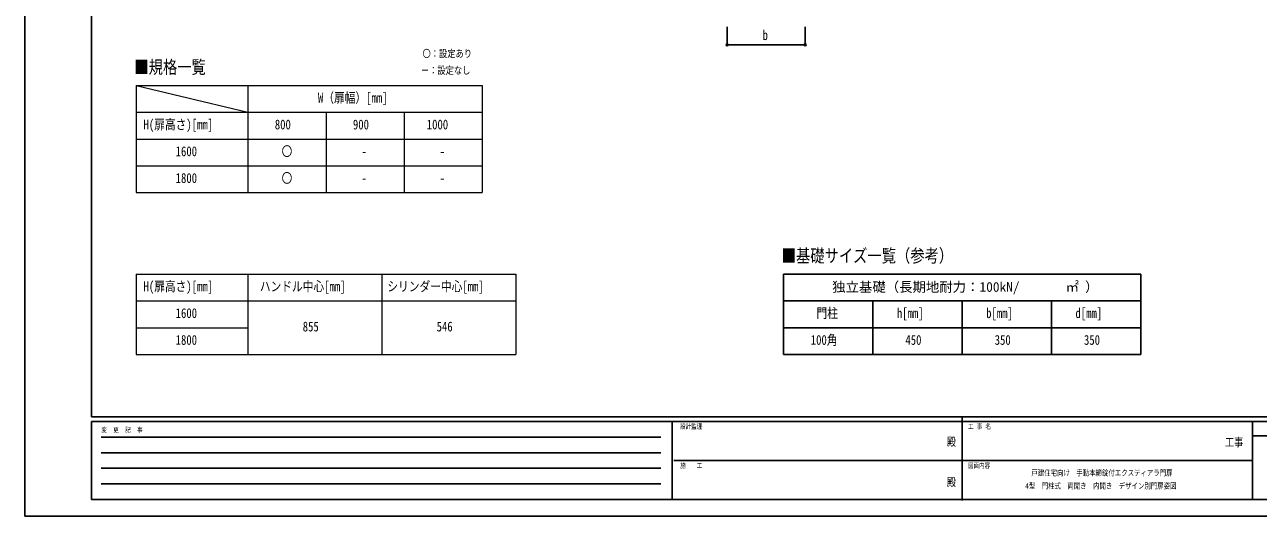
# Model space of a CAD drawing. Units: millimetres, scale not verified. Extents: x -4205 to 4205, y -2970 to 2970.
# Drawn here: x -4205 to 1322, y -2970 to -768 of the extents above; entities that cross this region are included whole.
import ezdxf
from ezdxf.enums import TextEntityAlignment as Align

# ---------------------------------------------------------------- set-up
doc = ezdxf.new("R2010")
doc.units = ezdxf.units.MM
doc.header["$LTSCALE"] = 10
doc.header["$PDMODE"] = 32
doc.header["$PDSIZE"] = 5
doc.layers.add('0-1_TABLE1', color=7, linetype='Continuous', lineweight=18)
for name, color, linetype in [('0-2_USER1', 3, 'Continuous'), ('0-5_YKK_D', 6, 'Continuous'), ('0-6_YKK_ZWAK', 7, 'Continuous')]:
    doc.layers.add(name, color=color, linetype=linetype)
doc.styles.add('ＭＳ ゴシック', font='')
doc.styles.get('ＭＳ ゴシック').set_extended_font_data('MS Gothic')

msp = doc.modelspace()

# ---------------------------------------------------------------- linework, layer by layer
at = {"layer": '0-1_TABLE1'}
for p, q in [((-3705, -1040), (-3205, -1160)), ((-3705, -1040), (-2155, -1040)), ((-3705, -1040), (-3705, -1520)), ((-3205, -1040), (-3205, -1520)), ((-2155, -1040), (-2155, -1520)), ((-3705, -1160), (-2155, -1160)), ((-2855, -1160), (-2855, -1520)), ((-2505, -1160), (-2505, -1520)), ((-3705, -1280), (-2155, -1280)), ((-3705, -1400), (-2155, -1400)), ((-3705, -1520), (-2155, -1520)), ((-3705, -1885), (-2005, -1885)), ((-3705, -1885), (-3705, -2245)), ((-3205, -1885), (-3205, -2245)), ((-2605, -1885), (-2605, -2245)), ((-2005, -1885), (-2005, -2245)), ((-3705, -2005), (-2005, -2005)), ((-3705, -2125), (-3205, -2125)), ((-3705, -2245), (-2005, -2245))]:
    msp.add_line(p, q, dxfattribs=at)
at = {"layer": '0-2_USER1'}
for p, q in [((-804.98, -1885), (795.02, -1885)), ((-804.98, -1885), (-804.98, -2245)), ((795.02, -1885), (795.02, -2245)), ((-804.98, -2005), (795.02, -2005)), ((-404.98, -2005), (-404.98, -2245)), ((-4.98, -2005), (-4.98, -2245)), ((395.02, -2005), (395.02, -2245)), ((-804.98, -2125), (795.02, -2125)), ((-804.98, -2245), (795.02, -2245))]:
    msp.add_line(p, q, dxfattribs=at)
at = {"layer": '0-5_YKK_D'}
for p, q in [((-1058, -777.67), (-1058, -858.67)), ((-708, -777.67), (-708, -858.67)), ((-1058, -857.67), (-708, -857.67))]:
    msp.add_line(p, q, dxfattribs=at)
for centre in [(-1058, -857.67), (-708, -857.67)]:
    msp.add_circle(centre, 4.25, dxfattribs=at)
at = {"layer": '0-6_YKK_ZWAK'}
for p, q in [((-3904.98, -2525), (-3904.98, 2775)), ((3895.02, -2525), (-3904.98, -2525)), ((-4.98, -2525), (-4.98, -2895)), ((-1304.98, -2545), (-3904.98, -2545)), ((-3904.98, -2895), (-3904.98, -2545)), ((-1304.98, -2545), (-1304.98, -2895)), ((-4.98, -2545), (-1304.98, -2545)), ((1295.02, -2545), (-4.98, -2545)), ((-3862.48, -2615), (-1354.98, -2615)), ((1985.02, -2610), (1295.02, -2610)), ((-3862.48, -2685), (-1354.98, -2685)), ((-3862.48, -2755), (-1354.98, -2755)), ((-1297.48, -2720), (-4.98, -2720)), ((-4.98, -2720), (1295.02, -2720)), ((-3862.48, -2825), (-1354.98, -2825)), ((-3904.98, -2895), (-1304.98, -2895)), ((-1304.98, -2895), (-4.98, -2895)), ((-4.98, -2895), (1295.02, -2895)), ((1295.02, -2895), (1985.02, -2895))]:
    msp.add_line(p, q, dxfattribs=at)
msp.add_lwpolyline([(-4205, -2970), (4205, -2970), (4205, 2970), (-4205, 2970)], close=True, dxfattribs=at)
msp.add_lwpolyline([(1985.02, -2545), (1295.02, -2545), (1295.02, -2895)], dxfattribs=at)
msp.add_point((-4.98, -2895), dxfattribs=at)

# ---------------------------------------------------------------- texts
at = {"layer": '0-1_TABLE1', "style": 'ＭＳ ゴシック', "width": 0.8}
for s, height, p in [('W（扉幅）[mm]', 43.99, (-2891.2, -1130)), ('H(扉高さ)[mm]', 43.99, (-3672.6, -1250)), ('800', 43.99, (-3084.4, -1250)), ('900', 43.99, (-2734.4, -1250)), ('1000', 43.99, (-2403.6, -1250)), ('1600', 43.99, (-3528.6, -1370)), ('〇', 43.99, (-3054, -1370)), ('-', 42.15, (-2695.33, -1368.74)), ('-', 43.99, (-2346, -1370)), ('1800', 43.99, (-3528.6, -1490)), ('〇', 43.99, (-3054, -1490)), ('-', 43.99, (-2696, -1490)), ('-', 43.99, (-2346, -1490)), ('H(扉高さ)[mm]', 43.99, (-3672.6, -1975)), ('ハンドル中心[mm]', 43.99, (-3151.4, -1975)), ('シリンダー中心[mm]', 43.99, (-2580.2, -1975)), ('1600', 43.99, (-3528.6, -2095)), ('855', 43.99, (-2959.4, -2155)), ('546', 43.99, (-2359.4, -2155)), ('1800', 43.99, (-3528.6, -2215))]:
    msp.add_text(s, height=height, dxfattribs=at).set_placement(p, align=Align.BOTTOM_LEFT)
at = {"layer": '0-2_USER1', "style": 'ＭＳ ゴシック', "width": 0.8}
for s, height, p in [('〇：設定あり', 32.99, (-2422.65, -923.76)), ('■規格一覧', 58.65, (-3713.53, -1004.42)), ('－：設定なし', 32.99, (-2429.85, -998.76)), ('■基礎サイズ一覧（参考）', 58.65, (-813.51, -1849.42)), ('門柱', 43.99, (-657.78, -2095)), ('h[mm]', 43.99, (-297.78, -2095)), ('b[mm]', 43.99, (102.22, -2095)), ('d[mm]', 43.99, (502.22, -2095)), ('100角', 43.99, (-683.38, -2215)), ('450', 43.99, (-259.38, -2215)), ('350', 43.99, (140.62, -2215)), ('350', 43.99, (540.62, -2215)), ('戸建住宅向け\u3000手動本締錠付エクスティアラ門扉', 25.66, (305.09, -2795.83)), ('4型\u3000門柱式\u3000両開き\u3000内開き\u3000デザイン別門扉姿図', 25.66, (277.09, -2854.17))]:
    msp.add_text(s, height=height, dxfattribs=at).set_placement(p, align=Align.BOTTOM_LEFT)
at = {"layer": '0-2_USER1', "style": 'ＭＳ ゴシック'}
for s, p in [('独立基礎（長期地耐力：100kN/', (-587.55, -1977.52)), ('㎡', (458.34, -1977.52)), ('）', (545.61, -1977.52))]:
    msp.add_text(s, height=43.99, dxfattribs=at).set_placement(p, align=Align.BOTTOM_LEFT)
at = {"layer": '0-5_YKK_D', "style": 'ＭＳ ゴシック', "width": 0.8}
msp.add_text('b', height=43.99, dxfattribs=at).set_placement((-899, -849.67), align=Align.BOTTOM_LEFT)
at = {"layer": '0-6_YKK_ZWAK', "style": 'ＭＳ ゴシック', "width": 0.8}
for s, height, p in [('変  更  記  事', 21.99, (-3861.31, -2600)), ('設計監理', 21.99, (-1268.31, -2585)), ('工 事 名', 21.99, (21.27, -2585)), ('殿', 36.66, (-73.67, -2665.83)), ('工事', 36.66, (1172.33, -2667.46)), ('施\u3000\u3000工', 21.99, (-1268.31, -2760)), ('図面内容', 21.99, (21.27, -2760)), ('殿', 36.66, (-73.67, -2845.83))]:
    msp.add_text(s, height=height, dxfattribs=at).set_placement(p, align=Align.BOTTOM_LEFT)

doc.saveas('drawing.dxf')
